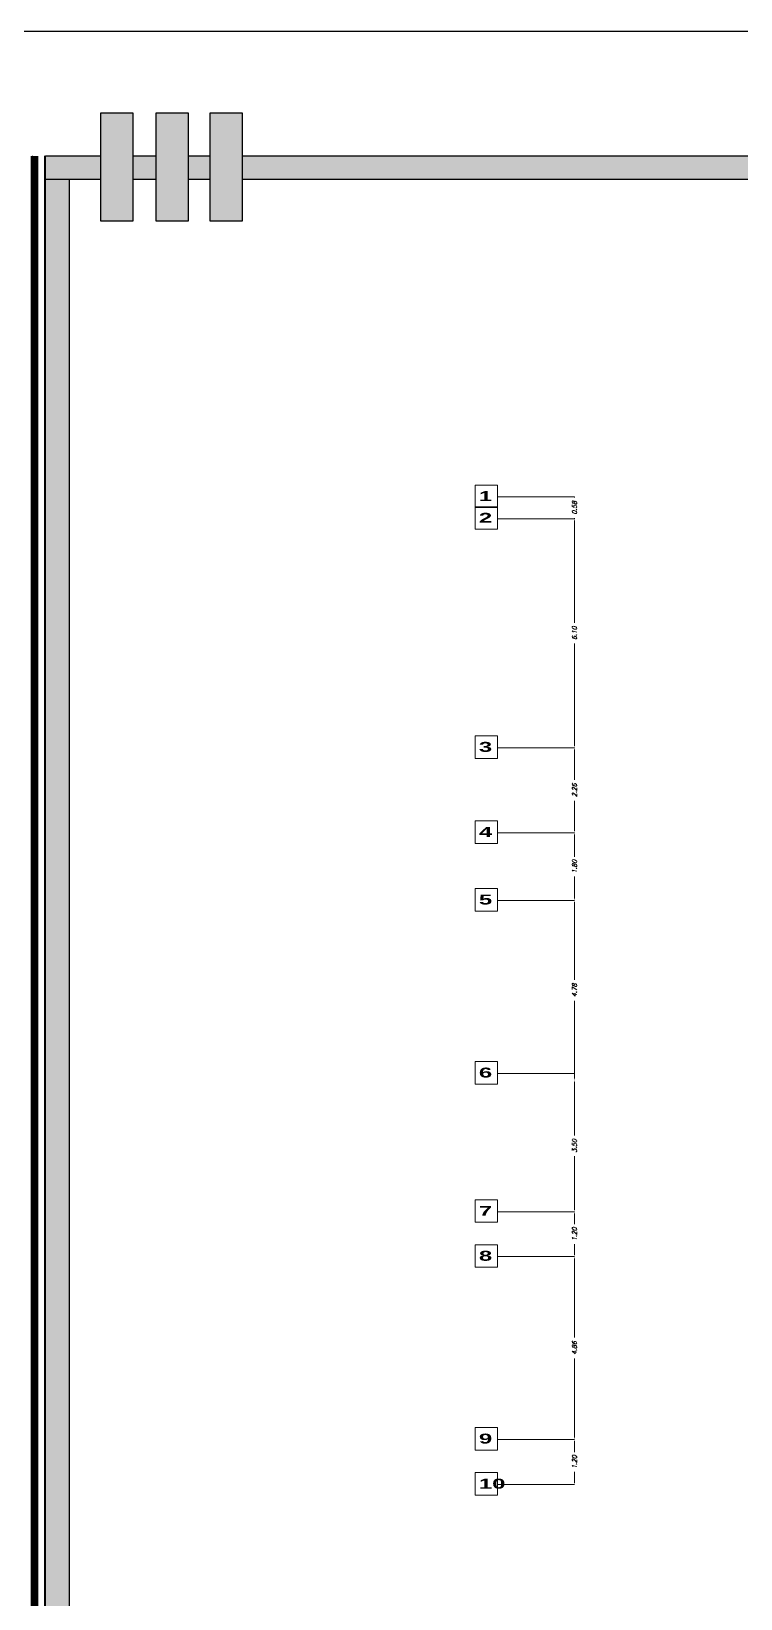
# Model space of a CAD drawing. Header units: inches. Extents: x 70 to 1974, y -315 to 363.
# Drawn here: x 1155.6 to 1174.49, y 218.53 to 260.24 of the extents above; entities that cross this region are included whole.
import ezdxf

# ---------------------------------------------------------------- set-up
doc = ezdxf.new("R2010")
doc.units = ezdxf.units.IN
doc.header["$MEASUREMENT"] = 0
doc.layers.add('3', color=244, linetype='Continuous', lineweight=20)
doc.layers.add('7', color=7, linetype='Continuous')
doc.layers.add('AX', color=7, linetype='Continuous', lineweight=18, true_color=0xb7ad8f)
doc.styles.add('KH1', font='', dxfattribs={"width": 1.5})
doc.styles.add('STYLE3', font='italict.shx')
doc.styles.get('KH1').set_extended_font_data('Arial Black')
doc.dimstyles.new('mo', dxfattribs={"dimscale": 0.08, "dimtxt": 1.5, "dimasz": 0.6, "dimexe": 1, "dimexo": 1, "dimgap": 1, "dimtad": 0, "dimzin": 1, "dimdsep": 46, "dimtxsty": 'STYLE3', "dimcen": 2.5, "dimse1": 1, "dimse2": 1, "dimclrd": 1, "dimclre": 2, "dimclrt": 1, "dimadec": 0, "dimazin": 0, "dimtm": 1e-09, "dimtfac": 1, "dimtix": 1, "dimtmove": 0, "dimatfit": 1, "dimfxl": 0, "dimtolj": 1, "dimtzin": 0, "dimarcsym": 0})

# ---------------------------------------------------------------- blocks, each defined once
blk = doc.blocks.new('k1')
at = {"true_color": 0x636466}
h = blk.add_hatch(color=251, dxfattribs=at)
h.dxf.hatch_style = 1
h.paths.add_polyline_path([(-479.763, -162.319), (-480.495, -162.319), (-480.495, -162.634), (-479.763, -162.634)])
h.paths.add_polyline_path([(-479.027, -162.319), (-479.326, -162.319), (-479.326, -162.634), (-479.027, -162.634)])
h.paths.add_polyline_path([(-478.307, -162.319), (-478.59, -162.319), (-478.59, -162.634), (-478.307, -162.634)])
h = blk.add_hatch(color=251, dxfattribs=at)
h.dxf.hatch_style = 1
h.paths.add_polyline_path([(-480.494, -162.334), (-480.494, -163.026), (-480.494, -198.947), (-480.18, -198.947), (-480.18, -162.334)])
h = blk.add_hatch(color=251, dxfattribs=at)
h.dxf.hatch_style = 1
h.paths.add_polyline_path([(-462.468, -162.319), (-463.16, -162.319), (-477.869, -162.319), (-477.869, -162.634), (-462.468, -162.633)])
at = {"layer": '3'}
h = blk.add_hatch(color=256, dxfattribs=at)
h.dxf.hatch_style = 1
h.paths.add_polyline_path([(-479.326, -161.751), (-479.763, -161.751), (-479.763, -163.185), (-479.326, -163.185)])
h.paths.add_polyline_path([(-478.59, -161.751), (-479.027, -161.751), (-479.027, -163.185), (-478.59, -163.185)])
h.paths.add_polyline_path([(-477.869, -161.751), (-478.307, -161.751), (-478.307, -163.185), (-477.869, -163.185)])
blk.add_line((-480.178, -162.634), (-480.178, -198.949))
for points in [[(-452.366, -202.667), (-482.066, -202.667), (-482.066, -160.662), (-452.366, -160.662)], [(-482.066, -160.662), (-452.366, -160.662), (-452.366, -202.667), (-482.066, -202.667)], [(-479.326, -161.751), (-479.763, -161.751), (-479.763, -163.185), (-479.326, -163.185)], [(-478.59, -161.751), (-479.027, -161.751), (-479.027, -163.185), (-478.59, -163.185)], [(-477.869, -161.751), (-478.307, -161.751), (-478.307, -163.185), (-477.869, -163.185)]]:
    blk.add_lwpolyline(points, close=True)
for points in [[(-479.763, -162.634), (-480.495, -162.634), (-480.495, -162.319), (-479.763, -162.319)], [(-480.178, -162.634), (-480.178, -198.949), (-480.495, -198.949), (-480.495, -162.319), (-480.178, -162.319)], [(-479.326, -162.319), (-479.027, -162.319)], [(-478.59, -162.319), (-478.307, -162.319)], [(-477.869, -162.319), (-462.606, -162.319)], [(-479.027, -162.634), (-479.326, -162.634)], [(-478.307, -162.634), (-478.59, -162.634)], [(-462.557, -162.634), (-477.869, -162.634)]]:
    blk.add_lwpolyline(points)
blk.add_line((-480.669, -162.319), (-480.669, -162.922), dxfattribs=at)
at = {"layer": '3', "const_width": 0.1}
for points in [[(-480.641, -192.137), (-480.641, -162.319)], [(-480.641, -198.946), (-480.641, -162.319)]]:
    blk.add_lwpolyline(points, dxfattribs=at)
at = {"layer": '7', "lineweight": 30}
blk.add_line((-480.506, -198.946), (-480.503, -162.319), dxfattribs=at)
blk = doc.blocks.new('*D169')
at = {"layer": 'AX', "color": 1, "lineweight": -2, "transparency": 16777216}
for p, q in [((877.893, 72.564), (877.893, 72.549)), ((877.893, 71.986), (877.893, 72.001))]:
    blk.add_line(p, q, dxfattribs=at)
at = {"layer": 'Defpoints', "color": 0, "transparency": 16777216}
for p in [(877.893, 72.564), (877.893, 71.986), (877.893, 71.986)]:
    blk.add_point(p, dxfattribs=at)
at = {"layer": 'AX', "color": 1, "transparency": 16777216, "insert": (877.893, 72.275), "char_height": 0.12, "attachment_point": 5, "rotation": 90, "style": 'STYLE3'}
blk.add_mtext('\\A1;0.58', dxfattribs=at)
blk = doc.blocks.new('*D170')
at = {"layer": 'AX', "color": 1, "lineweight": -2, "transparency": 16777216}
for p, q in [((877.893, 71.938), (877.893, 69.212)), ((877.893, 65.938), (877.893, 68.664))]:
    blk.add_line(p, q, dxfattribs=at)
at = {"layer": 'AX', "color": 1, "transparency": 16777216}
for points in [[(877.885, 71.938), (877.901, 71.938), (877.893, 71.986)], [(877.885, 65.938), (877.901, 65.938), (877.893, 65.89)]]:
    blk.add_solid(points, dxfattribs=at)
at = {"layer": 'Defpoints', "color": 0, "transparency": 16777216}
for p in [(877.893, 71.986), (877.893, 65.89), (877.893, 65.89)]:
    blk.add_point(p, dxfattribs=at)
at = {"layer": 'AX', "color": 1, "transparency": 16777216, "insert": (877.893, 68.938), "char_height": 0.12, "attachment_point": 5, "rotation": 90, "style": 'STYLE3'}
blk.add_mtext('\\A1;6.10', dxfattribs=at)
blk = doc.blocks.new('*D171')
at = {"layer": 'AX', "color": 1, "lineweight": -2, "transparency": 16777216}
for p, q in [((877.893, 65.842), (877.893, 65.039)), ((877.893, 63.675), (877.893, 64.479))]:
    blk.add_line(p, q, dxfattribs=at)
at = {"layer": 'AX', "color": 1, "transparency": 16777216}
for points in [[(877.885, 65.842), (877.901, 65.842), (877.893, 65.89)], [(877.885, 63.675), (877.901, 63.675), (877.893, 63.627)]]:
    blk.add_solid(points, dxfattribs=at)
at = {"layer": 'Defpoints', "color": 0, "transparency": 16777216}
for p in [(877.893, 65.89), (877.893, 63.627), (877.893, 63.627)]:
    blk.add_point(p, dxfattribs=at)
at = {"layer": 'AX', "color": 1, "transparency": 16777216, "insert": (877.893, 64.759), "char_height": 0.12, "attachment_point": 5, "rotation": 90, "style": 'STYLE3'}
blk.add_mtext('\\A1;2.26', dxfattribs=at)
blk = doc.blocks.new('*D172')
at = {"layer": 'AX', "color": 1, "lineweight": -2, "transparency": 16777216}
for p, q in [((877.893, 63.579), (877.893, 62.99)), ((877.893, 61.875), (877.893, 62.464))]:
    blk.add_line(p, q, dxfattribs=at)
at = {"layer": 'AX', "color": 1, "transparency": 16777216}
for points in [[(877.885, 63.579), (877.901, 63.579), (877.893, 63.627)], [(877.885, 61.875), (877.901, 61.875), (877.893, 61.827)]]:
    blk.add_solid(points, dxfattribs=at)
at = {"layer": 'Defpoints', "color": 0, "transparency": 16777216}
for p in [(877.893, 63.627), (877.893, 61.827), (877.893, 61.827)]:
    blk.add_point(p, dxfattribs=at)
at = {"layer": 'AX', "color": 1, "transparency": 16777216, "insert": (877.893, 62.727), "char_height": 0.12, "attachment_point": 5, "rotation": 90, "style": 'STYLE3'}
blk.add_mtext('\\A1;1.80', dxfattribs=at)
blk = doc.blocks.new('*D173')
at = {"layer": 'AX', "color": 1, "lineweight": -2, "transparency": 16777216}
for p, q in [((877.893, 61.779), (877.893, 59.712)), ((877.893, 57.091), (877.893, 59.158))]:
    blk.add_line(p, q, dxfattribs=at)
at = {"layer": 'AX', "color": 1, "transparency": 16777216}
for points in [[(877.885, 61.779), (877.901, 61.779), (877.893, 61.827)], [(877.885, 57.091), (877.901, 57.091), (877.893, 57.043)]]:
    blk.add_solid(points, dxfattribs=at)
at = {"layer": 'Defpoints', "color": 0, "transparency": 16777216}
for p in [(877.893, 61.827), (877.893, 57.043), (877.893, 57.043)]:
    blk.add_point(p, dxfattribs=at)
at = {"layer": 'AX', "color": 1, "transparency": 16777216, "insert": (877.893, 59.435), "char_height": 0.12, "attachment_point": 5, "rotation": 90, "style": 'STYLE3'}
blk.add_mtext('\\A1;4.78', dxfattribs=at)
blk = doc.blocks.new('*D174')
at = {"layer": 'AX', "color": 1, "lineweight": -2, "transparency": 16777216}
for p, q in [((877.893, 56.995), (877.893, 55.57)), ((877.893, 53.591), (877.893, 55.016))]:
    blk.add_line(p, q, dxfattribs=at)
at = {"layer": 'AX', "color": 1, "transparency": 16777216}
for points in [[(877.885, 56.995), (877.901, 56.995), (877.893, 57.043)], [(877.885, 53.591), (877.901, 53.591), (877.893, 53.543)]]:
    blk.add_solid(points, dxfattribs=at)
at = {"layer": 'Defpoints', "color": 0, "transparency": 16777216}
for p in [(877.893, 57.043), (877.893, 53.543), (877.893, 53.543)]:
    blk.add_point(p, dxfattribs=at)
at = {"layer": 'AX', "color": 1, "transparency": 16777216, "insert": (877.893, 55.293), "char_height": 0.12, "attachment_point": 5, "rotation": 90, "style": 'STYLE3'}
blk.add_mtext('\\A1;3.50', dxfattribs=at)
blk = doc.blocks.new('*D175')
at = {"layer": 'AX', "color": 1, "lineweight": -2, "transparency": 16777216}
for p, q in [((877.893, 53.495), (877.893, 53.207)), ((877.893, 52.394), (877.893, 52.682))]:
    blk.add_line(p, q, dxfattribs=at)
at = {"layer": 'AX', "color": 1, "transparency": 16777216}
for points in [[(877.885, 53.495), (877.901, 53.495), (877.893, 53.543)], [(877.885, 52.394), (877.901, 52.394), (877.893, 52.346)]]:
    blk.add_solid(points, dxfattribs=at)
at = {"layer": 'Defpoints', "color": 0, "transparency": 16777216}
for p in [(877.893, 53.543), (877.893, 52.346), (877.893, 52.346)]:
    blk.add_point(p, dxfattribs=at)
at = {"layer": 'AX', "color": 1, "transparency": 16777216, "insert": (877.893, 52.944), "char_height": 0.12, "attachment_point": 5, "rotation": 90, "style": 'STYLE3'}
blk.add_mtext('\\A1;1.20', dxfattribs=at)
blk = doc.blocks.new('*D176')
at = {"layer": 'AX', "color": 1, "lineweight": -2, "transparency": 16777216}
for p, q in [((877.893, 52.298), (877.893, 50.191)), ((877.893, 47.529), (877.893, 49.636))]:
    blk.add_line(p, q, dxfattribs=at)
at = {"layer": 'AX', "color": 1, "transparency": 16777216}
for points in [[(877.885, 52.298), (877.901, 52.298), (877.893, 52.346)], [(877.885, 47.529), (877.901, 47.529), (877.893, 47.481)]]:
    blk.add_solid(points, dxfattribs=at)
at = {"layer": 'Defpoints', "color": 0, "transparency": 16777216}
for p in [(877.893, 52.346), (877.893, 47.481), (877.893, 47.481)]:
    blk.add_point(p, dxfattribs=at)
at = {"layer": 'AX', "color": 1, "transparency": 16777216, "insert": (877.893, 49.914), "char_height": 0.12, "attachment_point": 5, "rotation": 90, "style": 'STYLE3'}
blk.add_mtext('\\A1;4.86', dxfattribs=at)
blk = doc.blocks.new('*D177')
at = {"layer": 'AX', "color": 1, "lineweight": -2, "transparency": 16777216}
for p, q in [((877.893, 47.433), (877.893, 47.144)), ((877.893, 46.329), (877.893, 46.618))]:
    blk.add_line(p, q, dxfattribs=at)
at = {"layer": 'AX', "color": 1, "transparency": 16777216}
for points in [[(877.885, 47.433), (877.901, 47.433), (877.893, 47.481)], [(877.885, 46.329), (877.901, 46.329), (877.893, 46.281)]]:
    blk.add_solid(points, dxfattribs=at)
at = {"layer": 'Defpoints', "color": 0, "transparency": 16777216}
for p in [(877.893, 47.481), (877.893, 46.281), (877.893, 46.281)]:
    blk.add_point(p, dxfattribs=at)
at = {"layer": 'AX', "color": 1, "transparency": 16777216, "insert": (877.893, 46.881), "char_height": 0.12, "attachment_point": 5, "rotation": 90, "style": 'STYLE3'}
blk.add_mtext('\\A1;1.20', dxfattribs=at)
blk = doc.blocks.new('4')
at = {"layer": 'AX', "color": 23, "linetype": 'ByBlock', "true_color": 0xbf8b78}
for p, q in [((875.846, 72.564), (877.893, 72.564)), ((875.846, 71.986), (877.893, 71.986)), ((875.846, 65.89), (877.893, 65.89)), ((875.846, 63.627), (877.893, 63.627)), ((875.846, 61.827), (877.893, 61.827)), ((875.846, 57.223), (877.893, 57.223)), ((875.846, 53.543), (877.893, 53.543)), ((875.846, 52.346), (877.893, 52.346)), ((875.846, 47.481), (877.893, 47.481)), ((875.846, 46.281), (877.893, 46.281))]:
    blk.add_line(p, q, dxfattribs=at)
for points in [[(875.846, 72.282), (875.846, 72.882), (875.246, 72.882), (875.246, 72.282)], [(875.846, 71.704), (875.846, 72.304), (875.246, 72.304), (875.246, 71.704)], [(875.846, 65.608), (875.846, 66.208), (875.246, 66.208), (875.246, 65.608)], [(875.846, 63.345), (875.846, 63.945), (875.246, 63.945), (875.246, 63.345)], [(875.846, 61.545), (875.846, 62.145), (875.246, 62.145), (875.246, 61.545)], [(875.846, 56.941), (875.846, 57.541), (875.246, 57.541), (875.246, 56.941)], [(875.846, 53.261), (875.846, 53.861), (875.246, 53.861), (875.246, 53.261)], [(875.846, 52.064), (875.846, 52.664), (875.246, 52.664), (875.246, 52.064)], [(875.846, 47.199), (875.846, 47.799), (875.246, 47.799), (875.246, 47.199)], [(875.846, 45.999), (875.846, 46.599), (875.246, 46.599), (875.246, 45.999)]]:
    blk.add_lwpolyline(points, close=True, dxfattribs=at)
at = {"layer": 'AX', "color": 23, "linetype": 'ByBlock', "true_color": 0xbf8b78, "style": 'KH1', "width": 1.5}
for s, height, p in [('1', 0.264, (875.348, 72.455)), ('2', 0.264, (875.348, 71.877)), ('3', 0.264, (875.348, 65.781)), ('4', 0.264, (875.348, 63.518)), ('5', 0.264, (875.348, 61.718)), ('6', 0.264, (875.348, 57.113)), ('7', 0.264, (875.348, 53.433)), ('8', 0.264, (875.348, 52.237)), ('9', 0.264, (875.348, 47.372)), ('10', 0.2644, (875.348, 46.172))]:
    blk.add_text(s, height=height, dxfattribs=at).set_placement(p)
at = {"layer": 'AX'}
dim = blk.add_aligned_dim(p1=(877.893, 72.564), p2=(877.893, 71.986), distance=0, dimstyle='mo', override={"dimfxl": 150, "dimfxlon": 1, "dimarcsym": 1}, dxfattribs=at)
dim.commit()
dim.dimension.update_dxf_attribs({"geometry": '*D169', "text_midpoint": (877.893, 72.275)})
for base, p1, p2, picture, middle in [((877.893, 65.89), (877.893, 71.986), (877.893, 65.89), '*D170', (877.893, 68.938)), ((877.893, 63.627), (877.893, 65.89), (877.893, 63.627), '*D171', (877.893, 64.759)), ((877.893, 61.827), (877.893, 63.627), (877.893, 61.827), '*D172', (877.893, 62.727)), ((877.893, 57.043), (877.893, 61.827), (877.893, 57.043), '*D173', (877.893, 59.435)), ((877.893, 53.543), (877.893, 57.043), (877.893, 53.543), '*D174', (877.893, 55.293)), ((877.893, 52.346), (877.893, 53.543), (877.893, 52.346), '*D175', (877.893, 52.944)), ((877.8928, 47.4812), (877.8928, 52.3461), (877.8928, 47.4812), '*D176', (877.8928, 49.9136)), ((877.893, 46.281), (877.893, 47.481), (877.893, 46.281), '*D177', (877.893, 46.881))]:
    dim = blk.add_linear_dim(base=base, p1=p1, p2=p2, angle=90, dimstyle='mo', override={"dimtmove": 1, "dimfxl": 150, "dimfxlon": 1, "dimarcsym": 1}, dxfattribs=at)
    dim.commit()
    dim.dimension.update_dxf_attribs({"geometry": picture, "text_midpoint": middle})

msp = doc.modelspace()

# ---------------------------------------------------------------- block references
at = {"xscale": 2, "yscale": 2, "zscale": 2}
msp.add_blockref('k1', (2116.96483, 581.56474), dxfattribs=at)
at = {"layer": 'AX'}
msp.add_blockref('4', (292.17152, 175.28385), dxfattribs=at)

doc.saveas('drawing.dxf')
